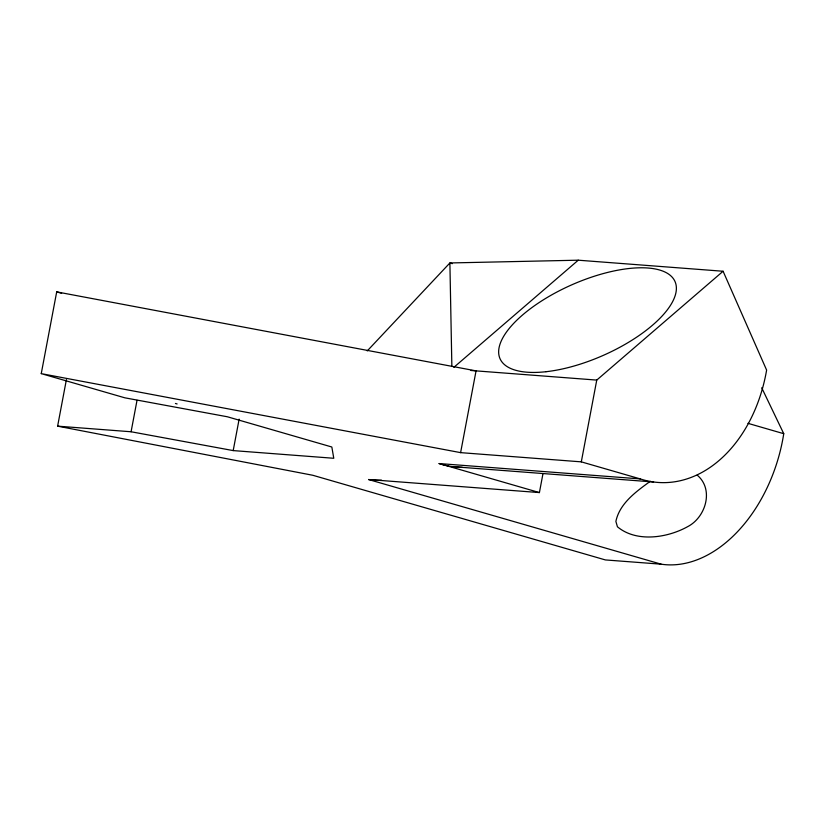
<?xml version="1.0" encoding="UTF-8"?>
<svg xmlns="http://www.w3.org/2000/svg" width="825" height="825" viewBox="0 0 825 825"><rect width="100%" height="100%" fill="white"/><g stroke="black" fill="none" stroke-linecap="round" stroke-linejoin="round"><path stroke-width="1.24" d="M41.25 373.632L56.698 291.875L476.056 370.879L460.608 452.636L41.25 373.632L124.833 397.815L227.36 416.769L331.836 447.006L333.774 458.277L233.197 450.594L131.082 431.764L57.616 426.154L66.402 379.613M131.082 431.764L137.022 400.321M233.197 450.594L239.137 419.152M761.712 387.781L783.75 433.692A135.011 91.245 -73.9 0 1 661.145 564.176L368.61 479.542L539.406 492.577L542.984 473.612M460.608 452.636L581.305 461.856L596.753 380.088L723.092 271.25L766.621 370.085A137.981 100.702 -85.6 0 1 640.272 478.912L439.106 463.557L539.406 492.577M367.249 350.914L449.893 262.958L578.253 260.195L723.092 271.25M453.853 367.352L578.253 260.195M650.275 481.315C636.158 491.545 619.575 503.436 615.883 521.431L617.44 526.783C636.405 542.706 667.487 537.952 687.823 526.567C705.808 517.192 714.161 489.4 697.218 475.148M470.972 370.487L596.753 380.088M452.42 466.63L653.586 481.986M661.145 564.176L605.375 559.928L312.84 475.282L57.616 426.154M452.337 263.66L449.893 262.958L451.863 366.475M747.955 423.338L783.75 433.692M56.698 291.875L61.617 293.298M581.305 461.856L640.272 478.912M175.436 403.466L177.107 403.951M462.289 467.301A137.981 100.702 -85.6 0 1 439.106 463.557M381.449 480.16A135.011 91.245 -73.9 0 1 368.61 479.542M545.995 371.714A95.617 38.631 -23.8 0 0 676.325 286.853A95.617 38.631 -23.8 0 0 540.189 301.857A95.617 38.631 -23.8 0 0 545.995 371.714"/></g></svg>
